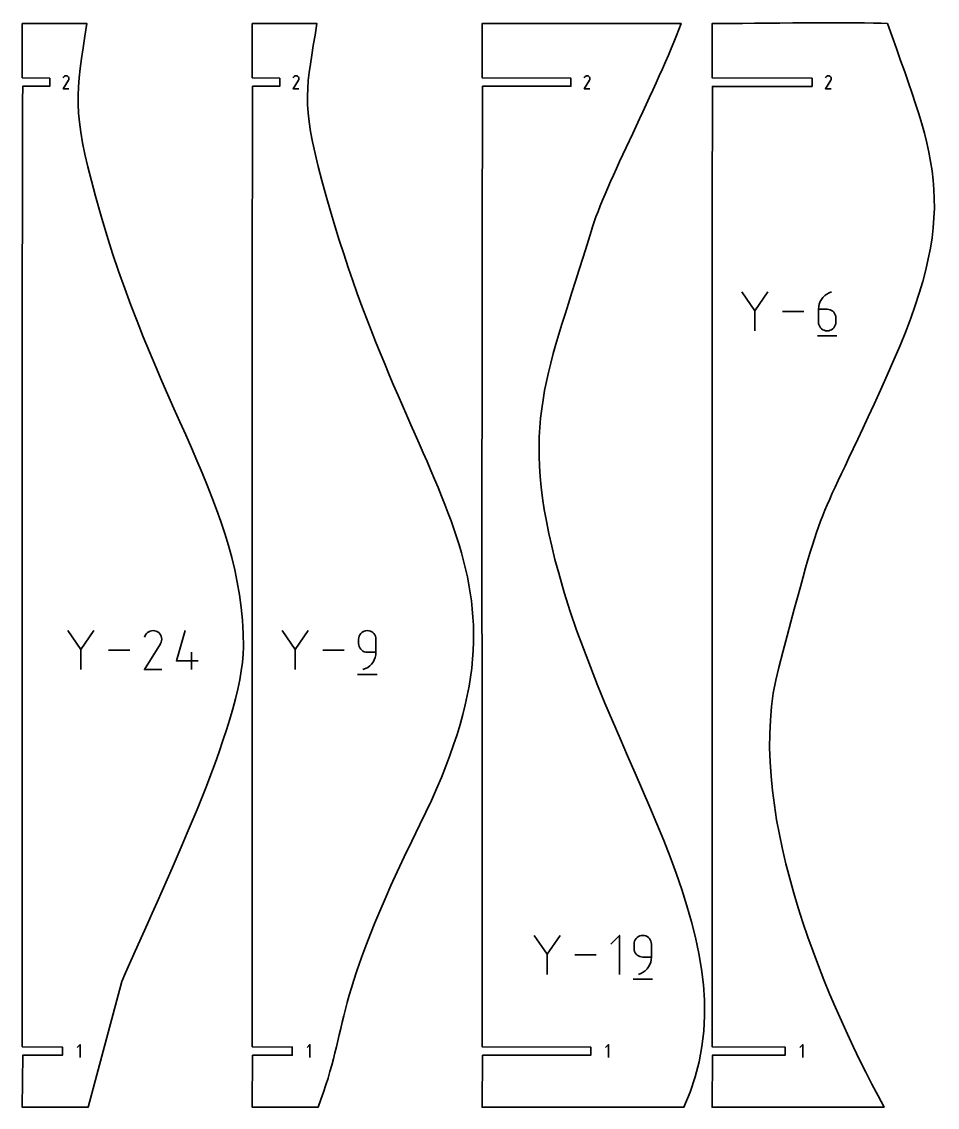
# Model space of a CAD drawing. Header units: centimetres. Extents: x -100 to 52, y -49 to 45.
# Drawn here: x -72.47 to -38.65, y -49.43 to -9.33 of the extents above; entities that cross this region are included whole.
import ezdxf

# ---------------------------------------------------------------- set-up
doc = ezdxf.new("R2010")
doc.units = ezdxf.units.CM
doc.header["$MEASUREMENT"] = 0
doc.layers.add('layer 1', color=7, linetype='Continuous')

msp = doc.modelspace()

# ---------------------------------------------------------------- linework, layer by layer
at = {"layer": 'layer 1', "color": 250, "lineweight": 35}
for points, knots in [([(-68.77158, -44.78859), (-67.34939, -41.44613), (-64.28432, -35.2924), (-64.28431, -32.42047), (-64.28431, -32.42047), (-64.28429, -27.07756), (-67.5872, -23.70721), (-69.74659, -15.78192), (-69.74659, -15.78192), (-70.61912, -12.57961), (-70.47469, -12.03647), (-70.06318, -9.40051), (-70.06318, -9.40051), (-70.06318, -9.40051), (-72.45041, -9.40054), (-72.45041, -9.40054), (-72.45041, -9.40054), (-72.45041, -9.40054), (-72.4504, -11.40619), (-72.4504, -11.40619), (-72.4504, -11.40619), (-72.4504, -11.40619), (-71.43368, -11.42119), (-71.43368, -11.42119), (-71.43368, -11.42119), (-71.43368, -11.42119), (-71.43368, -11.72119), (-71.43368, -11.72119), (-71.43368, -11.72119), (-71.43368, -11.72119), (-72.4354, -11.72119), (-72.4354, -11.72119), (-72.4354, -11.72119), (-72.47162, -23.53847), (-72.45039, -35.37222), (-72.45039, -47.19135), (-72.45039, -47.19135), (-72.45039, -47.19135), (-70.97095, -47.20635), (-70.97095, -47.20635), (-70.97095, -47.20635), (-70.97095, -47.20635), (-70.97095, -47.50635), (-70.97095, -47.50635), (-70.97095, -47.50635), (-70.97095, -47.50635), (-72.43539, -47.50635), (-72.43539, -47.50635), (-72.43539, -47.50635), (-72.43539, -47.50635), (-72.45039, -49.42972), (-72.45039, -49.42972), (-72.45039, -49.42972), (-72.45039, -49.42972), (-70.01806, -49.42894), (-70.01806, -49.42894), (-70.01806, -49.42894), (-70.01806, -49.42894), (-68.77158, -44.78859), (-68.77158, -44.78859)], [0, 0, 0, 0, 0.0625, 0.0625, 0.0625, 0.0625, 0.125, 0.125, 0.125, 0.125, 0.1875, 0.1875, 0.1875, 0.1875, 0.25, 0.25, 0.25, 0.25, 0.3125, 0.3125, 0.3125, 0.3125, 0.375, 0.375, 0.375, 0.375, 0.4375, 0.4375, 0.4375, 0.4375, 0.5, 0.5, 0.5, 0.5, 0.5625, 0.5625, 0.5625, 0.5625, 0.625, 0.625, 0.625, 0.625, 0.6875, 0.6875, 0.6875, 0.6875, 0.75, 0.75, 0.75, 0.75, 0.8125, 0.8125, 0.8125, 0.8125, 0.875, 0.875, 0.875, 0.875, 1, 1, 1, 1]), ([(-63.55551, -49.42972), (-63.55551, -49.42972), (-61.52553, -49.42971), (-61.52553, -49.42971), (-61.52553, -49.42971), (-60.32648, -46.28457), (-61.10519, -45.73014), (-57.76543, -38.98726), (-57.76543, -38.98726), (-52.92, -29.20447), (-58.05546, -27.57003), (-61.38607, -15.20179), (-61.38607, -15.20179), (-62.18085, -12.25037), (-61.94277, -11.78457), (-61.57054, -9.40051), (-61.57054, -9.40051), (-61.57054, -9.40051), (-63.95776, -9.40052), (-63.95776, -9.40052), (-63.95776, -9.40052), (-63.95776, -9.40052), (-63.95775, -11.40618), (-63.95775, -11.40618), (-63.95775, -11.40618), (-63.95775, -11.40618), (-62.94104, -11.42118), (-62.94104, -11.42118), (-62.94104, -11.42118), (-62.94104, -11.42118), (-62.94104, -11.72118), (-62.94104, -11.72118), (-62.94104, -11.72118), (-62.94104, -11.72118), (-63.94275, -11.72118), (-63.94275, -11.72118), (-63.94275, -11.72118), (-63.979, -23.53846), (-63.95774, -35.37222), (-63.95774, -47.19135), (-63.95774, -47.19135), (-63.95774, -47.19135), (-62.47831, -47.20635), (-62.47831, -47.20635), (-62.47831, -47.20635), (-62.47831, -47.20635), (-62.47831, -47.50635), (-62.47831, -47.50635), (-62.47831, -47.50635), (-62.47831, -47.50635), (-63.94274, -47.50635), (-63.94274, -47.50635), (-63.94274, -47.50635), (-63.94274, -47.50635), (-63.95774, -49.42971), (-63.95774, -49.42971), (-63.95774, -49.42971), (-63.95774, -49.42971), (-63.55551, -49.42972), (-63.55551, -49.42972)], [0, 0, 0, 0, 0.0625, 0.0625, 0.0625, 0.0625, 0.125, 0.125, 0.125, 0.125, 0.1875, 0.1875, 0.1875, 0.1875, 0.25, 0.25, 0.25, 0.25, 0.3125, 0.3125, 0.3125, 0.3125, 0.375, 0.375, 0.375, 0.375, 0.4375, 0.4375, 0.4375, 0.4375, 0.5, 0.5, 0.5, 0.5, 0.5625, 0.5625, 0.5625, 0.5625, 0.625, 0.625, 0.625, 0.625, 0.6875, 0.6875, 0.6875, 0.6875, 0.75, 0.75, 0.75, 0.75, 0.8125, 0.8125, 0.8125, 0.8125, 0.875, 0.875, 0.875, 0.875, 1, 1, 1, 1]), ([(-53.06867, -49.42971), (-53.06867, -49.42971), (-48.01482, -49.4297), (-48.01482, -49.4297), (-48.01482, -49.4297), (-45.29286, -43.47728), (-50.54679, -37.301), (-52.63882, -29.70511), (-52.63882, -29.70511), (-54.17069, -24.14308), (-53.0438, -22.39205), (-51.44272, -17.07725), (-51.44272, -17.07725), (-50.92193, -15.34848), (-48.97339, -11.7167), (-48.11469, -9.40046), (-48.11469, -9.40046), (-48.11469, -9.40046), (-55.4649, -9.40049), (-55.4649, -9.40049), (-55.4649, -9.40049), (-55.4649, -9.40049), (-55.46511, -11.40618), (-55.46511, -11.40618), (-55.46511, -11.40618), (-55.46511, -11.40618), (-52.18861, -11.42118), (-52.18861, -11.42118), (-52.18861, -11.42118), (-52.18861, -11.42118), (-52.18861, -11.72118), (-52.18861, -11.72118), (-52.18861, -11.72118), (-52.18861, -11.72118), (-55.45011, -11.72118), (-55.45011, -11.72118), (-55.45011, -11.72118), (-55.48638, -23.53844), (-55.46513, -35.37223), (-55.46511, -47.19134), (-55.46511, -47.19134), (-55.46511, -47.19134), (-51.45329, -47.20634), (-51.45329, -47.20634), (-51.45329, -47.20634), (-51.45329, -47.20634), (-51.45329, -47.50634), (-51.45329, -47.50634), (-51.45329, -47.50634), (-51.45329, -47.50634), (-55.45011, -47.50634), (-55.45011, -47.50634), (-55.45011, -47.50634), (-55.45011, -47.50634), (-55.46511, -49.42654), (-55.46511, -49.42654), (-55.46511, -49.42654), (-55.46511, -49.42654), (-53.06867, -49.42971), (-53.06867, -49.42971)], [0, 0, 0, 0, 0.0625, 0.0625, 0.0625, 0.0625, 0.125, 0.125, 0.125, 0.125, 0.1875, 0.1875, 0.1875, 0.1875, 0.25, 0.25, 0.25, 0.25, 0.3125, 0.3125, 0.3125, 0.3125, 0.375, 0.375, 0.375, 0.375, 0.4375, 0.4375, 0.4375, 0.4375, 0.5, 0.5, 0.5, 0.5, 0.5625, 0.5625, 0.5625, 0.5625, 0.625, 0.625, 0.625, 0.625, 0.6875, 0.6875, 0.6875, 0.6875, 0.75, 0.75, 0.75, 0.75, 0.8125, 0.8125, 0.8125, 0.8125, 0.875, 0.875, 0.875, 0.875, 1, 1, 1, 1]), ([(-46.97251, -33.68305), (-46.97251, -33.68305), (-46.97252, -47.19137), (-46.97252, -47.19137), (-46.97252, -47.19137), (-46.97252, -47.19137), (-44.27673, -47.20637), (-44.27673, -47.20637), (-44.27673, -47.20637), (-44.27673, -47.20637), (-44.27673, -47.50637), (-44.27673, -47.50637), (-44.27673, -47.50637), (-44.27673, -47.50637), (-46.95752, -47.50637), (-46.95752, -47.50637), (-46.95752, -47.50637), (-46.95752, -47.50637), (-46.97253, -49.42971), (-46.97253, -49.42971), (-46.97253, -49.42971), (-46.97253, -49.42971), (-40.61909, -49.42972), (-40.61909, -49.42972), (-40.61909, -49.42972), (-42.99628, -45.0543), (-45.83332, -38.14556), (-44.51097, -33.18594), (-44.51097, -33.18594), (-42.70137, -26.39884), (-43.3204, -28.61647), (-40.50221, -22.38732), (-40.50221, -22.38732), (-37.73853, -16.27867), (-38.67377, -14.53094), (-40.49399, -9.40449), (-40.49399, -9.40449), (-41.5601, -9.33442), (-45.30169, -9.40054), (-46.97252, -9.40054), (-46.97252, -9.40054), (-46.97252, -9.40054), (-46.97251, -11.4062), (-46.97251, -11.4062), (-46.97251, -11.4062), (-46.97251, -11.4062), (-43.27858, -11.4212), (-43.27858, -11.4212), (-43.27858, -11.4212), (-43.27858, -11.4212), (-43.27858, -11.7212), (-43.27858, -11.7212), (-43.27858, -11.7212), (-43.27858, -11.7212), (-46.95751, -11.7212), (-46.95751, -11.7212), (-46.95751, -11.7212), (-46.97998, -19.04242), (-46.97251, -26.36179), (-46.97251, -33.68305)], [0, 0, 0, 0, 0.0625, 0.0625, 0.0625, 0.0625, 0.125, 0.125, 0.125, 0.125, 0.1875, 0.1875, 0.1875, 0.1875, 0.25, 0.25, 0.25, 0.25, 0.3125, 0.3125, 0.3125, 0.3125, 0.375, 0.375, 0.375, 0.375, 0.4375, 0.4375, 0.4375, 0.4375, 0.5, 0.5, 0.5, 0.5, 0.5625, 0.5625, 0.5625, 0.5625, 0.625, 0.625, 0.625, 0.625, 0.6875, 0.6875, 0.6875, 0.6875, 0.75, 0.75, 0.75, 0.75, 0.8125, 0.8125, 0.8125, 0.8125, 0.875, 0.875, 0.875, 0.875, 1, 1, 1, 1]), ([(-70.72715, -11.81119), (-70.72715, -11.81119), (-70.94033, -11.81119), (-70.94033, -11.81119), (-70.94033, -11.81119), (-70.94033, -11.81119), (-70.74335, -11.49407), (-70.74335, -11.49407), (-70.74335, -11.49407), (-70.74335, -11.49407), (-70.74311, -11.49378), (-70.74311, -11.49378), (-70.74311, -11.49378), (-70.74311, -11.49378), (-70.74288, -11.49349), (-70.74288, -11.49349), (-70.74288, -11.49349), (-70.74288, -11.49349), (-70.74267, -11.49319), (-70.74267, -11.49319), (-70.74267, -11.49319), (-70.74267, -11.49319), (-70.74246, -11.49288), (-70.74246, -11.49288), (-70.74246, -11.49288), (-70.74246, -11.49288), (-70.74225, -11.49256), (-70.74225, -11.49256), (-70.74225, -11.49256), (-70.74225, -11.49256), (-70.74205, -11.49224), (-70.74205, -11.49224), (-70.74205, -11.49224), (-70.74205, -11.49224), (-70.74185, -11.49189), (-70.74185, -11.49189), (-70.74185, -11.49189), (-70.74185, -11.49189), (-70.74165, -11.49153), (-70.74165, -11.49153), (-70.74165, -11.49153), (-70.74165, -11.49153), (-70.74145, -11.49115), (-70.74145, -11.49115), (-70.74145, -11.49115), (-70.74145, -11.49115), (-70.73332, -11.47369), (-70.73332, -11.47369), (-70.73332, -11.47369), (-70.73332, -11.47369), (-70.72856, -11.45559), (-70.72856, -11.45559), (-70.72856, -11.45559), (-70.72856, -11.45559), (-70.72708, -11.43725), (-70.72708, -11.43725), (-70.72708, -11.43725), (-70.72708, -11.43725), (-70.72874, -11.4191), (-70.72874, -11.4191), (-70.72874, -11.4191), (-70.72874, -11.4191), (-70.73344, -11.40154), (-70.73344, -11.40154), (-70.73344, -11.40154), (-70.73344, -11.40154), (-70.74105, -11.38497), (-70.74105, -11.38497), (-70.74105, -11.38497), (-70.74105, -11.38497), (-70.75146, -11.36981), (-70.75146, -11.36981), (-70.75146, -11.36981), (-70.75146, -11.36981), (-70.76456, -11.35646), (-70.76456, -11.35646), (-70.76456, -11.35646), (-70.76456, -11.35646), (-70.78022, -11.34534), (-70.78022, -11.34534), (-70.78022, -11.34534), (-70.78022, -11.34534), (-70.79773, -11.33732), (-70.79773, -11.33732), (-70.79773, -11.33732), (-70.79773, -11.33732), (-70.81586, -11.33264), (-70.81586, -11.33264), (-70.81586, -11.33264), (-70.81586, -11.33264), (-70.8342, -11.3312), (-70.8342, -11.3312), (-70.8342, -11.3312), (-70.8342, -11.3312), (-70.85235, -11.33288), (-70.85235, -11.33288), (-70.85235, -11.33288), (-70.85235, -11.33288), (-70.86991, -11.33759), (-70.86991, -11.33759), (-70.86991, -11.33759), (-70.86991, -11.33759), (-70.88646, -11.34522), (-70.88646, -11.34522), (-70.88646, -11.34522), (-70.88646, -11.34522), (-70.9016, -11.35566), (-70.9016, -11.35566), (-70.9016, -11.35566), (-70.9016, -11.35566), (-70.91492, -11.36881), (-70.91492, -11.36881), (-70.91492, -11.36881), (-70.91492, -11.36881), (-70.92603, -11.38456), (-70.92603, -11.38456), (-70.92603, -11.38456), (-70.92603, -11.38456), (-70.94003, -11.41141), (-70.94003, -11.41141)], [0, 0, 0, 0, 0.03225806, 0.03225806, 0.03225806, 0.03225806, 0.06451613, 0.06451613, 0.06451613, 0.06451613, 0.09677419, 0.09677419, 0.09677419, 0.09677419, 0.12903226, 0.12903226, 0.12903226, 0.12903226, 0.16129032, 0.16129032, 0.16129032, 0.16129032, 0.19354839, 0.19354839, 0.19354839, 0.19354839, 0.22580645, 0.22580645, 0.22580645, 0.22580645, 0.25806452, 0.25806452, 0.25806452, 0.25806452, 0.29032258, 0.29032258, 0.29032258, 0.29032258, 0.32258065, 0.32258065, 0.32258065, 0.32258065, 0.35483871, 0.35483871, 0.35483871, 0.35483871, 0.38709677, 0.38709677, 0.38709677, 0.38709677, 0.41935484, 0.41935484, 0.41935484, 0.41935484, 0.4516129, 0.4516129, 0.4516129, 0.4516129, 0.48387097, 0.48387097, 0.48387097, 0.48387097, 0.51612903, 0.51612903, 0.51612903, 0.51612903, 0.5483871, 0.5483871, 0.5483871, 0.5483871, 0.58064516, 0.58064516, 0.58064516, 0.58064516, 0.61290323, 0.61290323, 0.61290323, 0.61290323, 0.64516129, 0.64516129, 0.64516129, 0.64516129, 0.67741935, 0.67741935, 0.67741935, 0.67741935, 0.70967742, 0.70967742, 0.70967742, 0.70967742, 0.74193548, 0.74193548, 0.74193548, 0.74193548, 0.77419355, 0.77419355, 0.77419355, 0.77419355, 0.80645161, 0.80645161, 0.80645161, 0.80645161, 0.83870968, 0.83870968, 0.83870968, 0.83870968, 0.87096774, 0.87096774, 0.87096774, 0.87096774, 0.90322581, 0.90322581, 0.90322581, 0.90322581, 0.93548387, 0.93548387, 0.93548387, 0.93548387, 1, 1, 1, 1]), ([(-62.23451, -11.81119), (-62.23451, -11.81119), (-62.44769, -11.81119), (-62.44769, -11.81119), (-62.44769, -11.81119), (-62.44769, -11.81119), (-62.2507, -11.49407), (-62.2507, -11.49407), (-62.2507, -11.49407), (-62.2507, -11.49407), (-62.25047, -11.49378), (-62.25047, -11.49378), (-62.25047, -11.49378), (-62.25047, -11.49378), (-62.25024, -11.49348), (-62.25024, -11.49348), (-62.25024, -11.49348), (-62.25024, -11.49348), (-62.25003, -11.49318), (-62.25003, -11.49318), (-62.25003, -11.49318), (-62.25003, -11.49318), (-62.24981, -11.49288), (-62.24981, -11.49288), (-62.24981, -11.49288), (-62.24981, -11.49288), (-62.24961, -11.49256), (-62.24961, -11.49256), (-62.24961, -11.49256), (-62.24961, -11.49256), (-62.24941, -11.49223), (-62.24941, -11.49223), (-62.24941, -11.49223), (-62.24941, -11.49223), (-62.24921, -11.49189), (-62.24921, -11.49189), (-62.24921, -11.49189), (-62.24921, -11.49189), (-62.24901, -11.49153), (-62.24901, -11.49153), (-62.24901, -11.49153), (-62.24901, -11.49153), (-62.24881, -11.49115), (-62.24881, -11.49115), (-62.24881, -11.49115), (-62.24881, -11.49115), (-62.24067, -11.47369), (-62.24067, -11.47369), (-62.24067, -11.47369), (-62.24067, -11.47369), (-62.23592, -11.45558), (-62.23592, -11.45558), (-62.23592, -11.45558), (-62.23592, -11.45558), (-62.23444, -11.43725), (-62.23444, -11.43725), (-62.23444, -11.43725), (-62.23444, -11.43725), (-62.2361, -11.4191), (-62.2361, -11.4191), (-62.2361, -11.4191), (-62.2361, -11.4191), (-62.2408, -11.40153), (-62.2408, -11.40153), (-62.2408, -11.40153), (-62.2408, -11.40153), (-62.24841, -11.38497), (-62.24841, -11.38497), (-62.24841, -11.38497), (-62.24841, -11.38497), (-62.25882, -11.3698), (-62.25882, -11.3698), (-62.25882, -11.3698), (-62.25882, -11.3698), (-62.27192, -11.35646), (-62.27192, -11.35646), (-62.27192, -11.35646), (-62.27192, -11.35646), (-62.28758, -11.34534), (-62.28758, -11.34534), (-62.28758, -11.34534), (-62.28758, -11.34534), (-62.30509, -11.33732), (-62.30509, -11.33732), (-62.30509, -11.33732), (-62.30509, -11.33732), (-62.32322, -11.33264), (-62.32322, -11.33264), (-62.32322, -11.33264), (-62.32322, -11.33264), (-62.34156, -11.3312), (-62.34156, -11.3312), (-62.34156, -11.3312), (-62.34156, -11.3312), (-62.35971, -11.33288), (-62.35971, -11.33288), (-62.35971, -11.33288), (-62.35971, -11.33288), (-62.37727, -11.33759), (-62.37727, -11.33759), (-62.37727, -11.33759), (-62.37727, -11.33759), (-62.39382, -11.34522), (-62.39382, -11.34522), (-62.39382, -11.34522), (-62.39382, -11.34522), (-62.40896, -11.35566), (-62.40896, -11.35566), (-62.40896, -11.35566), (-62.40896, -11.35566), (-62.42228, -11.36881), (-62.42228, -11.36881), (-62.42228, -11.36881), (-62.42228, -11.36881), (-62.43339, -11.38456), (-62.43339, -11.38456), (-62.43339, -11.38456), (-62.43339, -11.38456), (-62.44739, -11.41141), (-62.44739, -11.41141)], [0, 0, 0, 0, 0.03225806, 0.03225806, 0.03225806, 0.03225806, 0.06451613, 0.06451613, 0.06451613, 0.06451613, 0.09677419, 0.09677419, 0.09677419, 0.09677419, 0.12903226, 0.12903226, 0.12903226, 0.12903226, 0.16129032, 0.16129032, 0.16129032, 0.16129032, 0.19354839, 0.19354839, 0.19354839, 0.19354839, 0.22580645, 0.22580645, 0.22580645, 0.22580645, 0.25806452, 0.25806452, 0.25806452, 0.25806452, 0.29032258, 0.29032258, 0.29032258, 0.29032258, 0.32258065, 0.32258065, 0.32258065, 0.32258065, 0.35483871, 0.35483871, 0.35483871, 0.35483871, 0.38709677, 0.38709677, 0.38709677, 0.38709677, 0.41935484, 0.41935484, 0.41935484, 0.41935484, 0.4516129, 0.4516129, 0.4516129, 0.4516129, 0.48387097, 0.48387097, 0.48387097, 0.48387097, 0.51612903, 0.51612903, 0.51612903, 0.51612903, 0.5483871, 0.5483871, 0.5483871, 0.5483871, 0.58064516, 0.58064516, 0.58064516, 0.58064516, 0.61290323, 0.61290323, 0.61290323, 0.61290323, 0.64516129, 0.64516129, 0.64516129, 0.64516129, 0.67741935, 0.67741935, 0.67741935, 0.67741935, 0.70967742, 0.70967742, 0.70967742, 0.70967742, 0.74193548, 0.74193548, 0.74193548, 0.74193548, 0.77419355, 0.77419355, 0.77419355, 0.77419355, 0.80645161, 0.80645161, 0.80645161, 0.80645161, 0.83870968, 0.83870968, 0.83870968, 0.83870968, 0.87096774, 0.87096774, 0.87096774, 0.87096774, 0.90322581, 0.90322581, 0.90322581, 0.90322581, 0.93548387, 0.93548387, 0.93548387, 0.93548387, 1, 1, 1, 1]), ([(-51.48208, -11.81118), (-51.48208, -11.81118), (-51.69526, -11.81118), (-51.69526, -11.81118), (-51.69526, -11.81118), (-51.69526, -11.81118), (-51.49827, -11.49406), (-51.49827, -11.49406), (-51.49827, -11.49406), (-51.49827, -11.49406), (-51.49804, -11.49377), (-51.49804, -11.49377), (-51.49804, -11.49377), (-51.49804, -11.49377), (-51.49781, -11.49347), (-51.49781, -11.49347), (-51.49781, -11.49347), (-51.49781, -11.49347), (-51.49759, -11.49318), (-51.49759, -11.49318), (-51.49759, -11.49318), (-51.49759, -11.49318), (-51.49738, -11.49287), (-51.49738, -11.49287), (-51.49738, -11.49287), (-51.49738, -11.49287), (-51.49718, -11.49255), (-51.49718, -11.49255), (-51.49718, -11.49255), (-51.49718, -11.49255), (-51.49697, -11.49222), (-51.49697, -11.49222), (-51.49697, -11.49222), (-51.49697, -11.49222), (-51.49677, -11.49188), (-51.49677, -11.49188), (-51.49677, -11.49188), (-51.49677, -11.49188), (-51.49657, -11.49152), (-51.49657, -11.49152), (-51.49657, -11.49152), (-51.49657, -11.49152), (-51.49637, -11.49114), (-51.49637, -11.49114), (-51.49637, -11.49114), (-51.49637, -11.49114), (-51.48824, -11.47368), (-51.48824, -11.47368), (-51.48824, -11.47368), (-51.48824, -11.47368), (-51.48349, -11.45557), (-51.48349, -11.45557), (-51.48349, -11.45557), (-51.48349, -11.45557), (-51.482, -11.43724), (-51.482, -11.43724), (-51.482, -11.43724), (-51.482, -11.43724), (-51.48367, -11.41909), (-51.48367, -11.41909), (-51.48367, -11.41909), (-51.48367, -11.41909), (-51.48836, -11.40152), (-51.48836, -11.40152), (-51.48836, -11.40152), (-51.48836, -11.40152), (-51.49598, -11.38496), (-51.49598, -11.38496), (-51.49598, -11.38496), (-51.49598, -11.38496), (-51.50639, -11.3698), (-51.50639, -11.3698), (-51.50639, -11.3698), (-51.50639, -11.3698), (-51.51948, -11.35645), (-51.51948, -11.35645), (-51.51948, -11.35645), (-51.51948, -11.35645), (-51.53515, -11.34533), (-51.53515, -11.34533), (-51.53515, -11.34533), (-51.53515, -11.34533), (-51.55266, -11.33731), (-51.55266, -11.33731), (-51.55266, -11.33731), (-51.55266, -11.33731), (-51.57079, -11.33263), (-51.57079, -11.33263), (-51.57079, -11.33263), (-51.57079, -11.33263), (-51.58913, -11.33119), (-51.58913, -11.33119), (-51.58913, -11.33119), (-51.58913, -11.33119), (-51.60728, -11.33287), (-51.60728, -11.33287), (-51.60728, -11.33287), (-51.60728, -11.33287), (-51.62483, -11.33758), (-51.62483, -11.33758), (-51.62483, -11.33758), (-51.62483, -11.33758), (-51.64138, -11.34521), (-51.64138, -11.34521), (-51.64138, -11.34521), (-51.64138, -11.34521), (-51.65652, -11.35565), (-51.65652, -11.35565), (-51.65652, -11.35565), (-51.65652, -11.35565), (-51.66985, -11.3688), (-51.66985, -11.3688), (-51.66985, -11.3688), (-51.66985, -11.3688), (-51.68096, -11.38455), (-51.68096, -11.38455), (-51.68096, -11.38455), (-51.68096, -11.38455), (-51.69495, -11.4114), (-51.69495, -11.4114)], [0, 0, 0, 0, 0.03225806, 0.03225806, 0.03225806, 0.03225806, 0.06451613, 0.06451613, 0.06451613, 0.06451613, 0.09677419, 0.09677419, 0.09677419, 0.09677419, 0.12903226, 0.12903226, 0.12903226, 0.12903226, 0.16129032, 0.16129032, 0.16129032, 0.16129032, 0.19354839, 0.19354839, 0.19354839, 0.19354839, 0.22580645, 0.22580645, 0.22580645, 0.22580645, 0.25806452, 0.25806452, 0.25806452, 0.25806452, 0.29032258, 0.29032258, 0.29032258, 0.29032258, 0.32258065, 0.32258065, 0.32258065, 0.32258065, 0.35483871, 0.35483871, 0.35483871, 0.35483871, 0.38709677, 0.38709677, 0.38709677, 0.38709677, 0.41935484, 0.41935484, 0.41935484, 0.41935484, 0.4516129, 0.4516129, 0.4516129, 0.4516129, 0.48387097, 0.48387097, 0.48387097, 0.48387097, 0.51612903, 0.51612903, 0.51612903, 0.51612903, 0.5483871, 0.5483871, 0.5483871, 0.5483871, 0.58064516, 0.58064516, 0.58064516, 0.58064516, 0.61290323, 0.61290323, 0.61290323, 0.61290323, 0.64516129, 0.64516129, 0.64516129, 0.64516129, 0.67741935, 0.67741935, 0.67741935, 0.67741935, 0.70967742, 0.70967742, 0.70967742, 0.70967742, 0.74193548, 0.74193548, 0.74193548, 0.74193548, 0.77419355, 0.77419355, 0.77419355, 0.77419355, 0.80645161, 0.80645161, 0.80645161, 0.80645161, 0.83870968, 0.83870968, 0.83870968, 0.83870968, 0.87096774, 0.87096774, 0.87096774, 0.87096774, 0.90322581, 0.90322581, 0.90322581, 0.90322581, 0.93548387, 0.93548387, 0.93548387, 0.93548387, 1, 1, 1, 1]), ([(-42.57205, -11.8112), (-42.57205, -11.8112), (-42.78523, -11.8112), (-42.78523, -11.8112), (-42.78523, -11.8112), (-42.78523, -11.8112), (-42.58825, -11.49408), (-42.58825, -11.49408), (-42.58825, -11.49408), (-42.58825, -11.49408), (-42.58801, -11.49379), (-42.58801, -11.49379), (-42.58801, -11.49379), (-42.58801, -11.49379), (-42.58779, -11.4935), (-42.58779, -11.4935), (-42.58779, -11.4935), (-42.58779, -11.4935), (-42.58757, -11.4932), (-42.58757, -11.4932), (-42.58757, -11.4932), (-42.58757, -11.4932), (-42.58736, -11.49289), (-42.58736, -11.49289), (-42.58736, -11.49289), (-42.58736, -11.49289), (-42.58715, -11.49258), (-42.58715, -11.49258), (-42.58715, -11.49258), (-42.58715, -11.49258), (-42.58695, -11.49225), (-42.58695, -11.49225), (-42.58695, -11.49225), (-42.58695, -11.49225), (-42.58675, -11.49191), (-42.58675, -11.49191), (-42.58675, -11.49191), (-42.58675, -11.49191), (-42.58655, -11.49154), (-42.58655, -11.49154), (-42.58655, -11.49154), (-42.58655, -11.49154), (-42.58635, -11.49116), (-42.58635, -11.49116), (-42.58635, -11.49116), (-42.58635, -11.49116), (-42.57822, -11.4737), (-42.57822, -11.4737), (-42.57822, -11.4737), (-42.57822, -11.4737), (-42.57347, -11.4556), (-42.57347, -11.4556), (-42.57347, -11.4556), (-42.57347, -11.4556), (-42.57198, -11.43727), (-42.57198, -11.43727), (-42.57198, -11.43727), (-42.57198, -11.43727), (-42.57364, -11.41911), (-42.57364, -11.41911), (-42.57364, -11.41911), (-42.57364, -11.41911), (-42.57834, -11.40155), (-42.57834, -11.40155), (-42.57834, -11.40155), (-42.57834, -11.40155), (-42.58595, -11.38498), (-42.58595, -11.38498), (-42.58595, -11.38498), (-42.58595, -11.38498), (-42.59636, -11.36982), (-42.59636, -11.36982), (-42.59636, -11.36982), (-42.59636, -11.36982), (-42.60946, -11.35647), (-42.60946, -11.35647), (-42.60946, -11.35647), (-42.60946, -11.35647), (-42.62512, -11.34535), (-42.62512, -11.34535), (-42.62512, -11.34535), (-42.62512, -11.34535), (-42.64263, -11.33733), (-42.64263, -11.33733), (-42.64263, -11.33733), (-42.64263, -11.33733), (-42.66076, -11.33266), (-42.66076, -11.33266), (-42.66076, -11.33266), (-42.66076, -11.33266), (-42.67911, -11.33121), (-42.67911, -11.33121), (-42.67911, -11.33121), (-42.67911, -11.33121), (-42.69726, -11.3329), (-42.69726, -11.3329), (-42.69726, -11.3329), (-42.69726, -11.3329), (-42.71481, -11.33761), (-42.71481, -11.33761), (-42.71481, -11.33761), (-42.71481, -11.33761), (-42.73136, -11.34523), (-42.73136, -11.34523), (-42.73136, -11.34523), (-42.73136, -11.34523), (-42.7465, -11.35567), (-42.7465, -11.35567), (-42.7465, -11.35567), (-42.7465, -11.35567), (-42.75983, -11.36882), (-42.75983, -11.36882), (-42.75983, -11.36882), (-42.75983, -11.36882), (-42.77093, -11.38457), (-42.77093, -11.38457), (-42.77093, -11.38457), (-42.77093, -11.38457), (-42.78493, -11.41142), (-42.78493, -11.41142)], [0, 0, 0, 0, 0.03225806, 0.03225806, 0.03225806, 0.03225806, 0.06451613, 0.06451613, 0.06451613, 0.06451613, 0.09677419, 0.09677419, 0.09677419, 0.09677419, 0.12903226, 0.12903226, 0.12903226, 0.12903226, 0.16129032, 0.16129032, 0.16129032, 0.16129032, 0.19354839, 0.19354839, 0.19354839, 0.19354839, 0.22580645, 0.22580645, 0.22580645, 0.22580645, 0.25806452, 0.25806452, 0.25806452, 0.25806452, 0.29032258, 0.29032258, 0.29032258, 0.29032258, 0.32258065, 0.32258065, 0.32258065, 0.32258065, 0.35483871, 0.35483871, 0.35483871, 0.35483871, 0.38709677, 0.38709677, 0.38709677, 0.38709677, 0.41935484, 0.41935484, 0.41935484, 0.41935484, 0.4516129, 0.4516129, 0.4516129, 0.4516129, 0.48387097, 0.48387097, 0.48387097, 0.48387097, 0.51612903, 0.51612903, 0.51612903, 0.51612903, 0.5483871, 0.5483871, 0.5483871, 0.5483871, 0.58064516, 0.58064516, 0.58064516, 0.58064516, 0.61290323, 0.61290323, 0.61290323, 0.61290323, 0.64516129, 0.64516129, 0.64516129, 0.64516129, 0.67741935, 0.67741935, 0.67741935, 0.67741935, 0.70967742, 0.70967742, 0.70967742, 0.70967742, 0.74193548, 0.74193548, 0.74193548, 0.74193548, 0.77419355, 0.77419355, 0.77419355, 0.77419355, 0.80645161, 0.80645161, 0.80645161, 0.80645161, 0.83870968, 0.83870968, 0.83870968, 0.83870968, 0.87096774, 0.87096774, 0.87096774, 0.87096774, 0.90322581, 0.90322581, 0.90322581, 0.90322581, 0.93548387, 0.93548387, 0.93548387, 0.93548387, 1, 1, 1, 1]), ([(-44.91023, -19.31168), (-44.91023, -19.31168), (-45.39087, -20.00688), (-45.39087, -20.00688), (-45.39087, -20.00688), (-45.39087, -20.00688), (-45.8716, -19.31168), (-45.8716, -19.31168)], [0, 0, 0, 0, 0.33333333, 0.33333333, 0.33333333, 0.33333333, 1, 1, 1, 1]), ([(-42.56054, -19.31172), (-42.56054, -19.31172), (-42.65222, -19.3461), (-42.65222, -19.3461), (-42.65222, -19.3461), (-42.65222, -19.3461), (-42.73635, -19.39241), (-42.73635, -19.39241), (-42.73635, -19.39241), (-42.73635, -19.39241), (-42.81207, -19.44951), (-42.81207, -19.44951), (-42.81207, -19.44951), (-42.81207, -19.44951), (-42.8785, -19.51623), (-42.8785, -19.51623), (-42.8785, -19.51623), (-42.8785, -19.51623), (-42.9348, -19.59141), (-42.9348, -19.59141), (-42.9348, -19.59141), (-42.9348, -19.59141), (-42.98008, -19.67388), (-42.98008, -19.67388), (-42.98008, -19.67388), (-42.98008, -19.67388), (-43.0135, -19.7625), (-43.0135, -19.7625), (-43.0135, -19.7625), (-43.0135, -19.7625), (-43.03418, -19.8561), (-43.03418, -19.8561), (-43.03418, -19.8561), (-43.03418, -19.8561), (-43.04127, -19.95351), (-43.04127, -19.95351), (-43.04127, -19.95351), (-43.04127, -19.95351), (-43.04127, -20.43252), (-43.04127, -20.43252), (-43.04127, -20.43252), (-43.04127, -20.43252), (-43.0361, -20.49009), (-43.0361, -20.49009), (-43.0361, -20.49009), (-43.0361, -20.49009), (-43.02121, -20.54429), (-43.02121, -20.54429), (-43.02121, -20.54429), (-43.02121, -20.54429), (-42.9975, -20.5942), (-42.9975, -20.5942), (-42.9975, -20.5942), (-42.9975, -20.5942), (-42.96589, -20.63892), (-42.96589, -20.63892), (-42.96589, -20.63892), (-42.96589, -20.63892), (-42.92729, -20.67754), (-42.92729, -20.67754), (-42.92729, -20.67754), (-42.92729, -20.67754), (-42.88262, -20.70916), (-42.88262, -20.70916), (-42.88262, -20.70916), (-42.88262, -20.70916), (-42.83277, -20.73286), (-42.83277, -20.73286), (-42.83277, -20.73286), (-42.83277, -20.73286), (-42.77868, -20.74775), (-42.77868, -20.74775), (-42.77868, -20.74775), (-42.77868, -20.74775), (-42.72124, -20.75292), (-42.72124, -20.75292), (-42.72124, -20.75292), (-42.72124, -20.75292), (-42.66368, -20.74775), (-42.66368, -20.74775), (-42.66368, -20.74775), (-42.66368, -20.74775), (-42.60952, -20.73286), (-42.60952, -20.73286), (-42.60952, -20.73286), (-42.60952, -20.73286), (-42.55965, -20.70916), (-42.55965, -20.70916), (-42.55965, -20.70916), (-42.55965, -20.70916), (-42.51499, -20.67754), (-42.51499, -20.67754), (-42.51499, -20.67754), (-42.51499, -20.67754), (-42.47643, -20.63892), (-42.47643, -20.63892), (-42.47643, -20.63892), (-42.47643, -20.63892), (-42.44487, -20.5942), (-42.44487, -20.5942), (-42.44487, -20.5942), (-42.44487, -20.5942), (-42.42121, -20.54429), (-42.42121, -20.54429), (-42.42121, -20.54429), (-42.42121, -20.54429), (-42.40635, -20.49009), (-42.40635, -20.49009), (-42.40635, -20.49009), (-42.40635, -20.49009), (-42.4012, -20.43252), (-42.4012, -20.43252), (-42.4012, -20.43252), (-42.4012, -20.43252), (-42.4012, -20.27309), (-42.4012, -20.27309), (-42.4012, -20.27309), (-42.4012, -20.27309), (-42.40635, -20.21555), (-42.40635, -20.21555), (-42.40635, -20.21555), (-42.40635, -20.21555), (-42.42121, -20.16143), (-42.42121, -20.16143), (-42.42121, -20.16143), (-42.42121, -20.16143), (-42.44487, -20.11163), (-42.44487, -20.11163), (-42.44487, -20.11163), (-42.44487, -20.11163), (-42.47643, -20.06704), (-42.47643, -20.06704), (-42.47643, -20.06704), (-42.47643, -20.06704), (-42.51499, -20.02855), (-42.51499, -20.02855), (-42.51499, -20.02855), (-42.51499, -20.02855), (-42.55965, -19.99706), (-42.55965, -19.99706), (-42.55965, -19.99706), (-42.55965, -19.99706), (-42.60952, -19.97346), (-42.60952, -19.97346), (-42.60952, -19.97346), (-42.60952, -19.97346), (-42.66368, -19.95865), (-42.66368, -19.95865), (-42.66368, -19.95865), (-42.66368, -19.95865), (-42.72124, -19.95351), (-42.72124, -19.95351), (-42.72124, -19.95351), (-42.72124, -19.95351), (-43.04127, -19.95351), (-43.04127, -19.95351)], [0, 0, 0, 0, 0.025, 0.025, 0.025, 0.025, 0.05, 0.05, 0.05, 0.05, 0.075, 0.075, 0.075, 0.075, 0.1, 0.1, 0.1, 0.1, 0.125, 0.125, 0.125, 0.125, 0.15, 0.15, 0.15, 0.15, 0.175, 0.175, 0.175, 0.175, 0.2, 0.2, 0.2, 0.2, 0.225, 0.225, 0.225, 0.225, 0.25, 0.25, 0.25, 0.25, 0.275, 0.275, 0.275, 0.275, 0.3, 0.3, 0.3, 0.3, 0.325, 0.325, 0.325, 0.325, 0.35, 0.35, 0.35, 0.35, 0.375, 0.375, 0.375, 0.375, 0.4, 0.4, 0.4, 0.4, 0.425, 0.425, 0.425, 0.425, 0.45, 0.45, 0.45, 0.45, 0.475, 0.475, 0.475, 0.475, 0.5, 0.5, 0.5, 0.5, 0.525, 0.525, 0.525, 0.525, 0.55, 0.55, 0.55, 0.55, 0.575, 0.575, 0.575, 0.575, 0.6, 0.6, 0.6, 0.6, 0.625, 0.625, 0.625, 0.625, 0.65, 0.65, 0.65, 0.65, 0.675, 0.675, 0.675, 0.675, 0.7, 0.7, 0.7, 0.7, 0.725, 0.725, 0.725, 0.725, 0.75, 0.75, 0.75, 0.75, 0.775, 0.775, 0.775, 0.775, 0.8, 0.8, 0.8, 0.8, 0.825, 0.825, 0.825, 0.825, 0.85, 0.85, 0.85, 0.85, 0.875, 0.875, 0.875, 0.875, 0.9, 0.9, 0.9, 0.9, 0.925, 0.925, 0.925, 0.925, 0.95, 0.95, 0.95, 0.95, 1, 1, 1, 1]), ([(-69.80731, -31.82206), (-69.80731, -31.82206), (-70.28795, -32.51727), (-70.28795, -32.51727), (-70.28795, -32.51727), (-70.28795, -32.51727), (-70.76868, -31.82206), (-70.76868, -31.82206)], [0, 0, 0, 0, 0.33333333, 0.33333333, 0.33333333, 0.33333333, 1, 1, 1, 1]), ([(-67.29817, -33.26332), (-67.29817, -33.26332), (-67.93824, -33.26332), (-67.93824, -33.26332), (-67.93824, -33.26332), (-67.93824, -33.26332), (-67.34679, -32.31117), (-67.34679, -32.31117), (-67.34679, -32.31117), (-67.34679, -32.31117), (-67.34609, -32.31029), (-67.34609, -32.31029), (-67.34609, -32.31029), (-67.34609, -32.31029), (-67.34541, -32.30941), (-67.34541, -32.30941), (-67.34541, -32.30941), (-67.34541, -32.30941), (-67.34475, -32.30851), (-67.34475, -32.30851), (-67.34475, -32.30851), (-67.34475, -32.30851), (-67.34412, -32.30759), (-67.34412, -32.30759), (-67.34412, -32.30759), (-67.34412, -32.30759), (-67.3435, -32.30664), (-67.3435, -32.30664), (-67.3435, -32.30664), (-67.3435, -32.30664), (-67.3429, -32.30566), (-67.3429, -32.30566), (-67.3429, -32.30566), (-67.3429, -32.30566), (-67.3423, -32.30463), (-67.3423, -32.30463), (-67.3423, -32.30463), (-67.3423, -32.30463), (-67.3417, -32.30354), (-67.3417, -32.30354), (-67.3417, -32.30354), (-67.3417, -32.30354), (-67.3411, -32.3024), (-67.3411, -32.3024), (-67.3411, -32.3024), (-67.3411, -32.3024), (-67.31668, -32.24997), (-67.31668, -32.24997), (-67.31668, -32.24997), (-67.31668, -32.24997), (-67.30241, -32.19562), (-67.30241, -32.19562), (-67.30241, -32.19562), (-67.30241, -32.19562), (-67.29795, -32.14057), (-67.29795, -32.14057), (-67.29795, -32.14057), (-67.29795, -32.14057), (-67.30295, -32.08607), (-67.30295, -32.08607), (-67.30295, -32.08607), (-67.30295, -32.08607), (-67.31704, -32.03333), (-67.31704, -32.03333), (-67.31704, -32.03333), (-67.31704, -32.03333), (-67.3399, -31.98359), (-67.3399, -31.98359), (-67.3399, -31.98359), (-67.3399, -31.98359), (-67.37116, -31.93807), (-67.37116, -31.93807), (-67.37116, -31.93807), (-67.37116, -31.93807), (-67.41048, -31.89799), (-67.41048, -31.89799), (-67.41048, -31.89799), (-67.41048, -31.89799), (-67.45751, -31.8646), (-67.45751, -31.8646), (-67.45751, -31.8646), (-67.45751, -31.8646), (-67.51009, -31.84053), (-67.51009, -31.84053), (-67.51009, -31.84053), (-67.51009, -31.84053), (-67.56452, -31.82648), (-67.56452, -31.82648), (-67.56452, -31.82648), (-67.56452, -31.82648), (-67.6196, -31.82215), (-67.6196, -31.82215), (-67.6196, -31.82215), (-67.6196, -31.82215), (-67.67409, -31.82721), (-67.67409, -31.82721), (-67.67409, -31.82721), (-67.67409, -31.82721), (-67.72679, -31.84134), (-67.72679, -31.84134), (-67.72679, -31.84134), (-67.72679, -31.84134), (-67.77648, -31.86425), (-67.77648, -31.86425), (-67.77648, -31.86425), (-67.77648, -31.86425), (-67.82194, -31.89559), (-67.82194, -31.89559), (-67.82194, -31.89559), (-67.82194, -31.89559), (-67.86196, -31.93507), (-67.86196, -31.93507), (-67.86196, -31.93507), (-67.86196, -31.93507), (-67.89531, -31.98237), (-67.89531, -31.98237), (-67.89531, -31.98237), (-67.89531, -31.98237), (-67.93733, -32.06298), (-67.93733, -32.06298)], [0, 0, 0, 0, 0.03225806, 0.03225806, 0.03225806, 0.03225806, 0.06451613, 0.06451613, 0.06451613, 0.06451613, 0.09677419, 0.09677419, 0.09677419, 0.09677419, 0.12903226, 0.12903226, 0.12903226, 0.12903226, 0.16129032, 0.16129032, 0.16129032, 0.16129032, 0.19354839, 0.19354839, 0.19354839, 0.19354839, 0.22580645, 0.22580645, 0.22580645, 0.22580645, 0.25806452, 0.25806452, 0.25806452, 0.25806452, 0.29032258, 0.29032258, 0.29032258, 0.29032258, 0.32258065, 0.32258065, 0.32258065, 0.32258065, 0.35483871, 0.35483871, 0.35483871, 0.35483871, 0.38709677, 0.38709677, 0.38709677, 0.38709677, 0.41935484, 0.41935484, 0.41935484, 0.41935484, 0.4516129, 0.4516129, 0.4516129, 0.4516129, 0.48387097, 0.48387097, 0.48387097, 0.48387097, 0.51612903, 0.51612903, 0.51612903, 0.51612903, 0.5483871, 0.5483871, 0.5483871, 0.5483871, 0.58064516, 0.58064516, 0.58064516, 0.58064516, 0.61290323, 0.61290323, 0.61290323, 0.61290323, 0.64516129, 0.64516129, 0.64516129, 0.64516129, 0.67741935, 0.67741935, 0.67741935, 0.67741935, 0.70967742, 0.70967742, 0.70967742, 0.70967742, 0.74193548, 0.74193548, 0.74193548, 0.74193548, 0.77419355, 0.77419355, 0.77419355, 0.77419355, 0.80645161, 0.80645161, 0.80645161, 0.80645161, 0.83870968, 0.83870968, 0.83870968, 0.83870968, 0.87096774, 0.87096774, 0.87096774, 0.87096774, 0.90322581, 0.90322581, 0.90322581, 0.90322581, 0.93548387, 0.93548387, 0.93548387, 0.93548387, 1, 1, 1, 1]), ([(-65.95739, -32.94291), (-65.95739, -32.94291), (-66.75761, -32.94291), (-66.75761, -32.94291), (-66.75761, -32.94291), (-66.75761, -32.94291), (-66.43803, -31.82211), (-66.43803, -31.82211)], [0, 0, 0, 0, 0.33333333, 0.33333333, 0.33333333, 0.33333333, 1, 1, 1, 1]), ([(-61.89526, -31.82206), (-61.89526, -31.82206), (-62.3759, -32.51726), (-62.3759, -32.51726), (-62.3759, -32.51726), (-62.3759, -32.51726), (-62.85663, -31.82206), (-62.85663, -31.82206)], [0, 0, 0, 0, 0.33333333, 0.33333333, 0.33333333, 0.33333333, 1, 1, 1, 1]), ([(-59.8665, -33.2633), (-59.8665, -33.2633), (-59.77498, -33.2292), (-59.77498, -33.2292), (-59.77498, -33.2292), (-59.77498, -33.2292), (-59.69098, -33.1831), (-59.69098, -33.1831), (-59.69098, -33.1831), (-59.69098, -33.1831), (-59.61536, -33.12618), (-59.61536, -33.12618), (-59.61536, -33.12618), (-59.61536, -33.12618), (-59.54899, -33.05962), (-59.54899, -33.05962), (-59.54899, -33.05962), (-59.54899, -33.05962), (-59.49274, -32.98458), (-59.49274, -32.98458), (-59.49274, -32.98458), (-59.49274, -32.98458), (-59.44748, -32.90225), (-59.44748, -32.90225), (-59.44748, -32.90225), (-59.44748, -32.90225), (-59.41408, -32.8138), (-59.41408, -32.8138), (-59.41408, -32.8138), (-59.41408, -32.8138), (-59.3934, -32.7204), (-59.3934, -32.7204), (-59.3934, -32.7204), (-59.3934, -32.7204), (-59.38632, -32.62323), (-59.38632, -32.62323), (-59.38632, -32.62323), (-59.38632, -32.62323), (-59.38632, -32.14259), (-59.38632, -32.14259), (-59.38632, -32.14259), (-59.38632, -32.14259), (-59.39147, -32.08502), (-59.39147, -32.08502), (-59.39147, -32.08502), (-59.39147, -32.08502), (-59.40632, -32.03082), (-59.40632, -32.03082), (-59.40632, -32.03082), (-59.40632, -32.03082), (-59.42998, -31.9809), (-59.42998, -31.9809), (-59.42998, -31.9809), (-59.42998, -31.9809), (-59.46154, -31.93616), (-59.46154, -31.93616), (-59.46154, -31.93616), (-59.46154, -31.93616), (-59.50011, -31.89752), (-59.50011, -31.89752), (-59.50011, -31.89752), (-59.50011, -31.89752), (-59.54477, -31.86589), (-59.54477, -31.86589), (-59.54477, -31.86589), (-59.54477, -31.86589), (-59.59463, -31.84217), (-59.59463, -31.84217), (-59.59463, -31.84217), (-59.59463, -31.84217), (-59.64879, -31.82728), (-59.64879, -31.82728), (-59.64879, -31.82728), (-59.64879, -31.82728), (-59.70635, -31.82211), (-59.70635, -31.82211), (-59.70635, -31.82211), (-59.70635, -31.82211), (-59.76379, -31.82728), (-59.76379, -31.82728), (-59.76379, -31.82728), (-59.76379, -31.82728), (-59.81789, -31.84217), (-59.81789, -31.84217), (-59.81789, -31.84217), (-59.81789, -31.84217), (-59.86773, -31.86589), (-59.86773, -31.86589), (-59.86773, -31.86589), (-59.86773, -31.86589), (-59.91241, -31.89752), (-59.91241, -31.89752), (-59.91241, -31.89752), (-59.91241, -31.89752), (-59.95101, -31.93616), (-59.95101, -31.93616), (-59.95101, -31.93616), (-59.95101, -31.93616), (-59.98262, -31.9809), (-59.98262, -31.9809), (-59.98262, -31.9809), (-59.98262, -31.9809), (-60.00633, -32.03082), (-60.00633, -32.03082), (-60.00633, -32.03082), (-60.00633, -32.03082), (-60.02122, -32.08502), (-60.02122, -32.08502), (-60.02122, -32.08502), (-60.02122, -32.08502), (-60.02639, -32.14259), (-60.02639, -32.14259), (-60.02639, -32.14259), (-60.02639, -32.14259), (-60.02639, -32.30284), (-60.02639, -32.30284), (-60.02639, -32.30284), (-60.02639, -32.30284), (-60.02122, -32.36041), (-60.02122, -32.36041), (-60.02122, -32.36041), (-60.02122, -32.36041), (-60.00633, -32.4146), (-60.00633, -32.4146), (-60.00633, -32.4146), (-60.00633, -32.4146), (-59.98262, -32.46451), (-59.98262, -32.46451), (-59.98262, -32.46451), (-59.98262, -32.46451), (-59.95101, -32.50923), (-59.95101, -32.50923), (-59.95101, -32.50923), (-59.95101, -32.50923), (-59.91241, -32.54786), (-59.91241, -32.54786), (-59.91241, -32.54786), (-59.91241, -32.54786), (-59.86773, -32.57947), (-59.86773, -32.57947), (-59.86773, -32.57947), (-59.86773, -32.57947), (-59.81789, -32.60318), (-59.81789, -32.60318), (-59.81789, -32.60318), (-59.81789, -32.60318), (-59.76379, -32.61807), (-59.76379, -32.61807), (-59.76379, -32.61807), (-59.76379, -32.61807), (-59.70635, -32.62323), (-59.70635, -32.62323), (-59.70635, -32.62323), (-59.70635, -32.62323), (-59.38632, -32.62323), (-59.38632, -32.62323)], [0, 0, 0, 0, 0.025, 0.025, 0.025, 0.025, 0.05, 0.05, 0.05, 0.05, 0.075, 0.075, 0.075, 0.075, 0.1, 0.1, 0.1, 0.1, 0.125, 0.125, 0.125, 0.125, 0.15, 0.15, 0.15, 0.15, 0.175, 0.175, 0.175, 0.175, 0.2, 0.2, 0.2, 0.2, 0.225, 0.225, 0.225, 0.225, 0.25, 0.25, 0.25, 0.25, 0.275, 0.275, 0.275, 0.275, 0.3, 0.3, 0.3, 0.3, 0.325, 0.325, 0.325, 0.325, 0.35, 0.35, 0.35, 0.35, 0.375, 0.375, 0.375, 0.375, 0.4, 0.4, 0.4, 0.4, 0.425, 0.425, 0.425, 0.425, 0.45, 0.45, 0.45, 0.45, 0.475, 0.475, 0.475, 0.475, 0.5, 0.5, 0.5, 0.5, 0.525, 0.525, 0.525, 0.525, 0.55, 0.55, 0.55, 0.55, 0.575, 0.575, 0.575, 0.575, 0.6, 0.6, 0.6, 0.6, 0.625, 0.625, 0.625, 0.625, 0.65, 0.65, 0.65, 0.65, 0.675, 0.675, 0.675, 0.675, 0.7, 0.7, 0.7, 0.7, 0.725, 0.725, 0.725, 0.725, 0.75, 0.75, 0.75, 0.75, 0.775, 0.775, 0.775, 0.775, 0.8, 0.8, 0.8, 0.8, 0.825, 0.825, 0.825, 0.825, 0.85, 0.85, 0.85, 0.85, 0.875, 0.875, 0.875, 0.875, 0.9, 0.9, 0.9, 0.9, 0.925, 0.925, 0.925, 0.925, 0.95, 0.95, 0.95, 0.95, 1, 1, 1, 1]), ([(-52.58203, -43.0814), (-52.58203, -43.0814), (-53.06267, -43.7766), (-53.06267, -43.7766), (-53.06267, -43.7766), (-53.06267, -43.7766), (-53.5434, -43.0814), (-53.5434, -43.0814)], [0, 0, 0, 0, 0.33333333, 0.33333333, 0.33333333, 0.33333333, 1, 1, 1, 1]), ([(-50.39262, -44.52264), (-50.39262, -44.52264), (-50.39262, -43.08144), (-50.39262, -43.08144), (-50.39262, -43.08144), (-50.39262, -43.08144), (-50.71302, -43.40193), (-50.71302, -43.40193)], [0, 0, 0, 0, 0.33333333, 0.33333333, 0.33333333, 0.33333333, 1, 1, 1, 1]), ([(-49.69243, -44.52264), (-49.69243, -44.52264), (-49.60091, -44.48854), (-49.60091, -44.48854), (-49.60091, -44.48854), (-49.60091, -44.48854), (-49.5169, -44.44244), (-49.5169, -44.44244), (-49.5169, -44.44244), (-49.5169, -44.44244), (-49.44128, -44.38552), (-49.44128, -44.38552), (-49.44128, -44.38552), (-49.44128, -44.38552), (-49.37491, -44.31895), (-49.37491, -44.31895), (-49.37491, -44.31895), (-49.37491, -44.31895), (-49.31867, -44.24392), (-49.31867, -44.24392), (-49.31867, -44.24392), (-49.31867, -44.24392), (-49.27341, -44.16159), (-49.27341, -44.16159), (-49.27341, -44.16159), (-49.27341, -44.16159), (-49.24, -44.07314), (-49.24, -44.07314), (-49.24, -44.07314), (-49.24, -44.07314), (-49.21932, -43.97974), (-49.21932, -43.97974), (-49.21932, -43.97974), (-49.21932, -43.97974), (-49.21224, -43.88257), (-49.21224, -43.88257), (-49.21224, -43.88257), (-49.21224, -43.88257), (-49.21224, -43.40193), (-49.21224, -43.40193), (-49.21224, -43.40193), (-49.21224, -43.40193), (-49.21739, -43.34436), (-49.21739, -43.34436), (-49.21739, -43.34436), (-49.21739, -43.34436), (-49.23225, -43.29015), (-49.23225, -43.29015), (-49.23225, -43.29015), (-49.23225, -43.29015), (-49.25591, -43.24023), (-49.25591, -43.24023), (-49.25591, -43.24023), (-49.25591, -43.24023), (-49.28747, -43.1955), (-49.28747, -43.1955), (-49.28747, -43.1955), (-49.28747, -43.1955), (-49.32603, -43.15686), (-49.32603, -43.15686), (-49.32603, -43.15686), (-49.32603, -43.15686), (-49.37069, -43.12523), (-49.37069, -43.12523), (-49.37069, -43.12523), (-49.37069, -43.12523), (-49.42055, -43.10151), (-49.42055, -43.10151), (-49.42055, -43.10151), (-49.42055, -43.10151), (-49.47471, -43.08661), (-49.47471, -43.08661), (-49.47471, -43.08661), (-49.47471, -43.08661), (-49.53227, -43.08144), (-49.53227, -43.08144), (-49.53227, -43.08144), (-49.53227, -43.08144), (-49.58971, -43.08661), (-49.58971, -43.08661), (-49.58971, -43.08661), (-49.58971, -43.08661), (-49.64381, -43.10151), (-49.64381, -43.10151), (-49.64381, -43.10151), (-49.64381, -43.10151), (-49.69366, -43.12523), (-49.69366, -43.12523), (-49.69366, -43.12523), (-49.69366, -43.12523), (-49.73833, -43.15686), (-49.73833, -43.15686), (-49.73833, -43.15686), (-49.73833, -43.15686), (-49.77693, -43.1955), (-49.77693, -43.1955), (-49.77693, -43.1955), (-49.77693, -43.1955), (-49.80854, -43.24023), (-49.80854, -43.24023), (-49.80854, -43.24023), (-49.80854, -43.24023), (-49.83225, -43.29015), (-49.83225, -43.29015), (-49.83225, -43.29015), (-49.83225, -43.29015), (-49.84714, -43.34436), (-49.84714, -43.34436), (-49.84714, -43.34436), (-49.84714, -43.34436), (-49.85231, -43.40193), (-49.85231, -43.40193), (-49.85231, -43.40193), (-49.85231, -43.40193), (-49.85231, -43.56217), (-49.85231, -43.56217), (-49.85231, -43.56217), (-49.85231, -43.56217), (-49.84714, -43.61974), (-49.84714, -43.61974), (-49.84714, -43.61974), (-49.84714, -43.61974), (-49.83225, -43.67394), (-49.83225, -43.67394), (-49.83225, -43.67394), (-49.83225, -43.67394), (-49.80854, -43.72385), (-49.80854, -43.72385), (-49.80854, -43.72385), (-49.80854, -43.72385), (-49.77693, -43.76857), (-49.77693, -43.76857), (-49.77693, -43.76857), (-49.77693, -43.76857), (-49.73833, -43.80719), (-49.73833, -43.80719), (-49.73833, -43.80719), (-49.73833, -43.80719), (-49.69366, -43.83881), (-49.69366, -43.83881), (-49.69366, -43.83881), (-49.69366, -43.83881), (-49.64381, -43.86252), (-49.64381, -43.86252), (-49.64381, -43.86252), (-49.64381, -43.86252), (-49.58971, -43.87741), (-49.58971, -43.87741), (-49.58971, -43.87741), (-49.58971, -43.87741), (-49.53227, -43.88257), (-49.53227, -43.88257), (-49.53227, -43.88257), (-49.53227, -43.88257), (-49.21224, -43.88257), (-49.21224, -43.88257)], [0, 0, 0, 0, 0.025, 0.025, 0.025, 0.025, 0.05, 0.05, 0.05, 0.05, 0.075, 0.075, 0.075, 0.075, 0.1, 0.1, 0.1, 0.1, 0.125, 0.125, 0.125, 0.125, 0.15, 0.15, 0.15, 0.15, 0.175, 0.175, 0.175, 0.175, 0.2, 0.2, 0.2, 0.2, 0.225, 0.225, 0.225, 0.225, 0.25, 0.25, 0.25, 0.25, 0.275, 0.275, 0.275, 0.275, 0.3, 0.3, 0.3, 0.3, 0.325, 0.325, 0.325, 0.325, 0.35, 0.35, 0.35, 0.35, 0.375, 0.375, 0.375, 0.375, 0.4, 0.4, 0.4, 0.4, 0.425, 0.425, 0.425, 0.425, 0.45, 0.45, 0.45, 0.45, 0.475, 0.475, 0.475, 0.475, 0.5, 0.5, 0.5, 0.5, 0.525, 0.525, 0.525, 0.525, 0.55, 0.55, 0.55, 0.55, 0.575, 0.575, 0.575, 0.575, 0.6, 0.6, 0.6, 0.6, 0.625, 0.625, 0.625, 0.625, 0.65, 0.65, 0.65, 0.65, 0.675, 0.675, 0.675, 0.675, 0.7, 0.7, 0.7, 0.7, 0.725, 0.725, 0.725, 0.725, 0.75, 0.75, 0.75, 0.75, 0.775, 0.775, 0.775, 0.775, 0.8, 0.8, 0.8, 0.8, 0.825, 0.825, 0.825, 0.825, 0.85, 0.85, 0.85, 0.85, 0.875, 0.875, 0.875, 0.875, 0.9, 0.9, 0.9, 0.9, 0.925, 0.925, 0.925, 0.925, 0.95, 0.95, 0.95, 0.95, 1, 1, 1, 1]), ([(-70.31764, -47.59635), (-70.31764, -47.59635), (-70.31764, -47.11635), (-70.31764, -47.11635), (-70.31764, -47.11635), (-70.31764, -47.11635), (-70.42435, -47.22309), (-70.42435, -47.22309)], [0, 0, 0, 0, 0.33333333, 0.33333333, 0.33333333, 0.33333333, 1, 1, 1, 1]), ([(-61.825, -47.59635), (-61.825, -47.59635), (-61.825, -47.11635), (-61.825, -47.11635), (-61.825, -47.11635), (-61.825, -47.11635), (-61.93171, -47.22309), (-61.93171, -47.22309)], [0, 0, 0, 0, 0.33333333, 0.33333333, 0.33333333, 0.33333333, 1, 1, 1, 1]), ([(-50.79998, -47.59634), (-50.79998, -47.59634), (-50.79998, -47.11634), (-50.79998, -47.11634), (-50.79998, -47.11634), (-50.79998, -47.11634), (-50.90669, -47.22308), (-50.90669, -47.22308)], [0, 0, 0, 0, 0.33333333, 0.33333333, 0.33333333, 0.33333333, 1, 1, 1, 1]), ([(-43.62342, -47.59637), (-43.62342, -47.59637), (-43.62342, -47.11637), (-43.62342, -47.11637), (-43.62342, -47.11637), (-43.62342, -47.11637), (-43.73013, -47.22311), (-43.73013, -47.22311)], [0, 0, 0, 0, 0.33333333, 0.33333333, 0.33333333, 0.33333333, 1, 1, 1, 1])]:
    msp.add_open_spline(points, degree=3, knots=knots, dxfattribs=at)
for points in [[(-45.39087, -19.95093), (-45.39087, -19.95093), (-45.39087, -20.75296), (-45.39087, -20.75296)], [(-43.58158, -20.03232), (-43.58158, -20.03232), (-44.3696, -20.03232), (-44.3696, -20.03232)], [(-43.08135, -20.93307), (-43.08135, -20.93307), (-42.36076, -20.93307), (-42.36076, -20.93307)], [(-70.28795, -32.46132), (-70.28795, -32.46132), (-70.28795, -33.26335), (-70.28795, -33.26335)], [(-62.3759, -32.46132), (-62.3759, -32.46132), (-62.3759, -33.26335), (-62.3759, -33.26335)], [(-68.47866, -32.54271), (-68.47866, -32.54271), (-69.26668, -32.54271), (-69.26668, -32.54271)], [(-66.19726, -33.26331), (-66.19726, -33.26331), (-66.19726, -32.62324), (-66.19726, -32.62324)], [(-60.56661, -32.54271), (-60.56661, -32.54271), (-61.35463, -32.54271), (-61.35463, -32.54271)], [(-60.06638, -33.44345), (-60.06638, -33.44345), (-59.34578, -33.44345), (-59.34578, -33.44345)], [(-53.06267, -43.72065), (-53.06267, -43.72065), (-53.06267, -44.52269), (-53.06267, -44.52269)], [(-51.25338, -43.80204), (-51.25338, -43.80204), (-52.0414, -43.80204), (-52.0414, -43.80204)], [(-49.8923, -44.70279), (-49.8923, -44.70279), (-49.1717, -44.70279), (-49.1717, -44.70279)]]:
    msp.add_open_spline(points, degree=3, dxfattribs=at)

doc.saveas('drawing.dxf')
